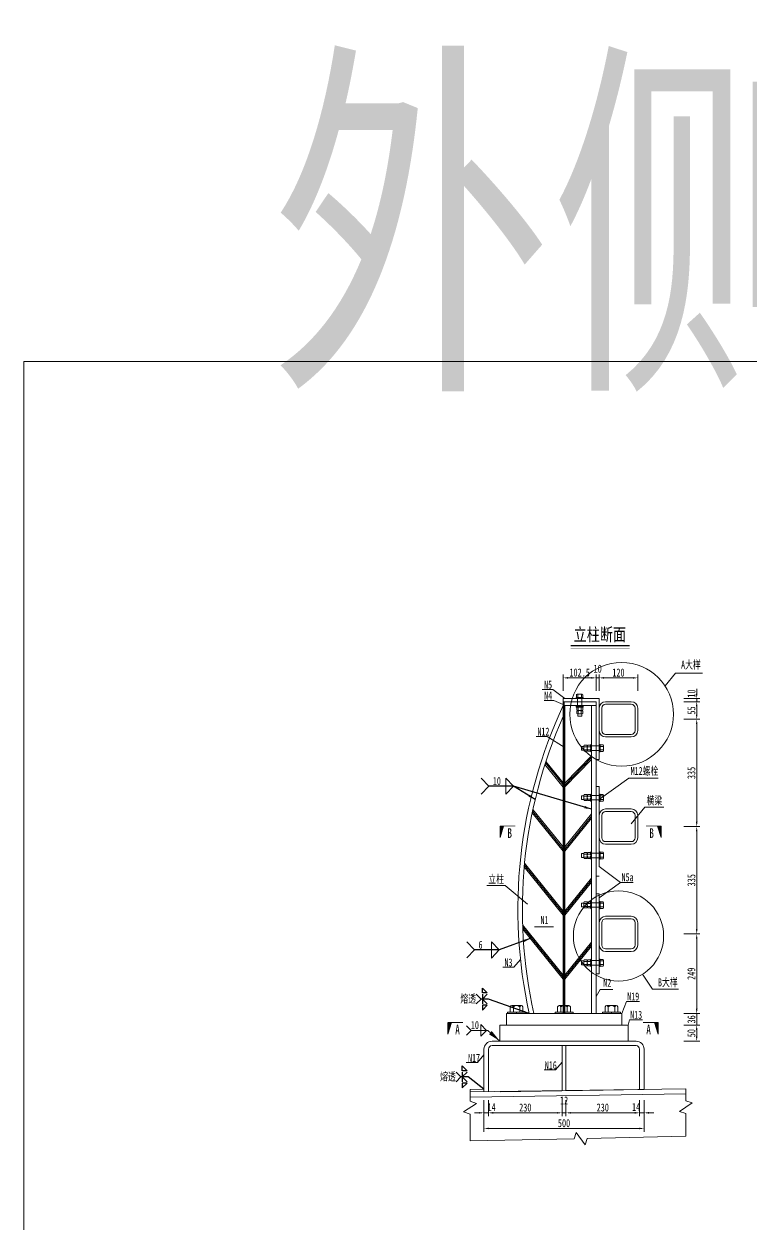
# Model space of a CAD drawing. Extents: x 98573 to 114325, y 0 to 100142.
# Drawn here: x 98573 to 100844, y 25668 to 29415 of the extents above; entities that cross this region are included whole.
import ezdxf
from ezdxf.enums import TextEntityAlignment as Align

# ---------------------------------------------------------------- set-up
doc = ezdxf.new("R2010")
doc.units = 0
doc.header["$MEASUREMENT"] = 0
doc.linetypes.add('DASHED', pattern=[0.75, 0.5, -0.25])
doc.layers.get('0').update_dxf_attribs({"lineweight": 13})
doc.layers.get('Defpoints').update_dxf_attribs({"color": 9, "lineweight": 5})
for name, color, linetype, lineweight in [('文字', 7, 'Continuous', 5), ('文字说明', 7, 'Continuous', 5), ('标注', 4, 'Continuous', 13), ('涪江 尺寸标注线', 4, 'Continuous', 13), ('涪江 钢板双线', 1, 'Continuous', 13), ('细实线', 4, 'Continuous', 15), ('细线', 4, 'Continuous', 13), ('钢板双线', 1, 'Continuous', 13)]:
    doc.layers.add(name, color=color, linetype=linetype, lineweight=lineweight)
doc.layers.add('焊缝', color=7, linetype='Continuous')
doc.styles.add('EC', font='仿宋_GB2312.ttf', dxfattribs={"width": 0.75})
doc.styles.get("Standard").update_dxf_attribs({"font": '仿宋_GB2312.ttf', "width": 0.75})
doc.dimstyles.new('0.1', dxfattribs={"dimscale": 0, "dimtxt": 2.5, "dimasz": 1.5, "dimexe": 1, "dimexo": 1, "dimgap": 0.4, "dimtad": 1, "dimdec": 1, "dimdsep": 46, "dimtxsty": 'Standard', "dimcen": 0.2, "dimclrd": 256, "dimclre": 256, "dimclrt": 256, "dimadec": 3, "dimazin": 2, "dimtfac": 1, "dimtdec": 1, "dimtmove": 2, "dimatfit": 3, "dimfxl": 4, "dimfxlon": 1, "dimtolj": 1, "dimtzin": 0, "dimlwd": -1, "dimlwe": -1, "dimarcsym": 0})
doc.dimstyles.new('MSteel_1.0_1.0', dxfattribs={"dimtxt": 3, "dimasz": 1.2, "dimexe": 1, "dimexo": 1, "dimgap": 1, "dimtad": 3, "dimtoh": 1, "dimdec": 0, "dimzin": 0, "dimdsep": 46, "dimtxsty": 'Standard', "dimblk": 'ARCHTICK', "dimcen": 0.09, "dimclrd": 3, "dimclre": 3, "dimadec": 4, "dimazin": 0, "dimtfac": 1, "dimtdec": 0, "dimtofl": 0, "dimtmove": 0, "dimatfit": 3, "dimfxl": 1, "dimtolj": 1, "dimtzin": 0, "dimarcsym": 0})
doc.dimstyles.new('副本 ST2', dxfattribs={"dimscale": 0, "dimtxt": 2.5, "dimasz": 1.5, "dimexe": 1, "dimexo": 1, "dimgap": 0.6, "dimtad": 1, "dimdec": 0, "dimrnd": 0.1, "dimzin": 9, "dimdsep": 46, "dimtxsty": 'EC', "dimcen": 0, "dimclrd": 4, "dimclre": 4, "dimclrt": 7, "dimaunit": 1, "dimadec": 0, "dimazin": 0, "dimtfac": 0.04, "dimtdec": 0, "dimtix": 1, "dimtmove": 2, "dimatfit": 3, "dimfxl": 1, "dimtolj": 1, "dimtzin": 9, "dimarcsym": 0})

# ---------------------------------------------------------------- blocks, each defined once
blk = doc.blocks.new('m2')
at = {"layer": '钢板双线', "ltscale": 0.2}
for p, q in [((81074.4, 24797), (81067.4, 24797)), ((81074.5, 24785), (81067.5, 24785)), ((81098.7, 24802.8), (81096, 24802.8)), ((81098.7, 24780.1), (81096, 24780.1)), ((81098.7, 24802.8), (81098.7, 24780.1)), ((81122.7, 24798.2), (81098.7, 24798.2)), ((81122.7, 24784.2), (81098.7, 24784.2))]:
    blk.add_line(p, q, dxfattribs=at)
at = {"layer": '钢板双线'}
for p, q in [((81067.5, 24785), (81067.4, 24797)), ((81074.4, 24798), (81074.5, 24784)), ((81076.1, 24800.3), (81083.7, 24800.3)), ((81083.7, 24795.6), (81076.1, 24795.6)), ((81083.7, 24786.3), (81076.1, 24786.3)), ((81076.1, 24781.6), (81083.7, 24781.6)), ((81085.3, 24798), (81085.3, 24784)), ((81085.3, 24798), (81085.3, 24784)), ((81086.9, 24800.3), (81094.4, 24800.3)), ((81094.4, 24795.6), (81086.9, 24795.6)), ((81094.4, 24786.3), (81086.9, 24786.3)), ((81086.9, 24781.6), (81094.5, 24781.6)), ((81096, 24802.8), (81096, 24780.1)), ((81096, 24798), (81096.1, 24784)), ((81122.7, 24802.8), (81122.7, 24780.1)), ((81125.5, 24802.8), (81122.7, 24802.8)), ((81125.5, 24780.1), (81122.7, 24780.1)), ((81125.5, 24802.8), (81125.5, 24780.1)), ((81134.7, 24801.8), (81125.5, 24801.8)), ((81125.5, 24797.1), (81134.7, 24797.1)), ((81125.5, 24785.8), (81134.7, 24785.8)), ((81134.7, 24781.1), (81125.5, 24781.1)), ((81136.3, 24799.5), (81136.3, 24783.5))]:
    blk.add_line(p, q, dxfattribs=at)
at = {"layer": '钢板双线', "extrusion": (0, 0, -1)}
for centre, major_axis, ratio, start_param, end_param in [((81089.8, 24798), (-15.4, 0), 0.341432, -0.460921, 0.460921), ((81069.9, 24791), (-15.4, 0), 0.682865, 2.680671, 3.602514), ((81069.9, 24784), (-15.4, 0), 0.341432, 2.680671, 3.602514), ((81100.6, 24798), (-15.4, 0), 0.341432, -0.460921, 0.460921), ((81080.7, 24791), (-15.4, 0), 0.682865, 2.680671, 3.602514), ((81080.7, 24784), (-15.4, 0), 0.341432, 2.680671, 3.602514), ((81121, 24791.5), (15.4, 0), 0.829193, -0.460921, 0.460921), ((81121, 24783.5), (15.4, 0), 0.341432, -0.460921, 0.460921)]:
    blk.add_ellipse(centre, major_axis=major_axis, ratio=ratio, start_param=start_param, end_param=end_param, dxfattribs=at)
at = {"layer": '钢板双线'}
for centre, major_axis, ratio, start_param, end_param in [((81089.8, 24791), (15.4, 0), 0.682865, 2.680671, 3.602514), ((81089.8, 24784), (15.4, 0), 0.341432, 2.680671, 3.602514), ((81069.9, 24798), (15.4, 0), 0.341432, -0.460921, 0.460921), ((81100.6, 24791), (15.4, 0), 0.682865, 2.680671, 3.602514), ((81100.6, 24784), (15.4, 0), 0.341432, 2.680671, 3.602514), ((81080.7, 24798), (15.4, 0), 0.341432, -0.460921, 0.460921), ((81121, 24799.5), (-15.4, 0), 0.341432, 2.680671, 3.602514)]:
    blk.add_ellipse(centre, major_axis=major_axis, ratio=ratio, start_param=start_param, end_param=end_param, dxfattribs=at)
blk = doc.blocks.new('*D4')
at = {"layer": 'Defpoints', "color": 0, "linetype": 'DASHED', "transparency": 16777216}
for p in [(100257.1, 27373.3), (100257.1, 27298.9), (100359.6, 27298.9)]:
    blk.add_point(p, dxfattribs=at)
at = {"layer": '标注', "transparency": 16777216}
for p, q in [((100257.1, 27333.3), (100257.1, 27383.3)), ((100359.6, 27333.3), (100359.6, 27383.3))]:
    blk.add_line(p, q, dxfattribs=at)
at = {"layer": '标注', "color": 4, "transparency": 16777216}
blk.add_line((100344.6, 27373.3), (100272.1, 27373.3), dxfattribs=at)
at = {"layer": '标注', "color": 4, "linetype": 'DASHED', "transparency": 16777216}
for points in [[(100272.1, 27375.8), (100272.1, 27370.8), (100257.1, 27373.3)], [(100344.6, 27375.8), (100344.6, 27370.8), (100359.6, 27373.3)]]:
    blk.add_solid(points, dxfattribs=at)
at = {"layer": '标注', "linetype": 'DASHED', "transparency": 16777216, "insert": (100308.4, 27389.8), "char_height": 25, "attachment_point": 5}
blk.add_mtext('\\A1;102.5', dxfattribs=at)
blk = doc.blocks.new('*D5')
at = {"layer": 'Defpoints', "color": 0, "linetype": 'DASHED', "transparency": 16777216}
for p in [(100369.6, 27373.3), (100359.6, 27298.9), (100369.6, 27298.9)]:
    blk.add_point(p, dxfattribs=at)
at = {"layer": '标注', "color": 4, "transparency": 16777216}
for p, q in [((100344.6, 27373.3), (100329.6, 27373.3)), ((100359.6, 27373.3), (100369.6, 27373.3)), ((100384.6, 27373.3), (100399.6, 27373.3))]:
    blk.add_line(p, q, dxfattribs=at)
at = {"layer": '标注', "transparency": 16777216}
for p, q in [((100359.6, 27333.3), (100359.6, 27383.3)), ((100369.6, 27333.3), (100369.6, 27383.3))]:
    blk.add_line(p, q, dxfattribs=at)
at = {"layer": '标注', "color": 4, "linetype": 'DASHED', "transparency": 16777216}
for points in [[(100344.6, 27375.8), (100344.6, 27370.8), (100359.6, 27373.3)], [(100384.6, 27375.8), (100384.6, 27370.8), (100369.6, 27373.3)]]:
    blk.add_solid(points, dxfattribs=at)
at = {"layer": '标注', "linetype": 'DASHED', "transparency": 16777216, "insert": (100364.6, 27401.8), "char_height": 25, "attachment_point": 5}
blk.add_mtext('\\A1;10', dxfattribs=at)
blk = doc.blocks.new('*D6')
at = {"layer": 'Defpoints', "color": 0, "linetype": 'DASHED', "transparency": 16777216}
for p in [(100489.6, 27373.3), (100369.6, 27268.8), (100489.6, 27263.4)]:
    blk.add_point(p, dxfattribs=at)
at = {"layer": '标注', "transparency": 16777216}
for p, q in [((100369.6, 27333.3), (100369.6, 27383.3)), ((100489.6, 27333.3), (100489.6, 27383.3))]:
    blk.add_line(p, q, dxfattribs=at)
at = {"layer": '标注', "color": 4, "transparency": 16777216}
blk.add_line((100384.6, 27373.3), (100474.6, 27373.3), dxfattribs=at)
at = {"layer": '标注', "color": 4, "linetype": 'DASHED', "transparency": 16777216}
for points in [[(100384.6, 27375.8), (100384.6, 27370.8), (100369.6, 27373.3)], [(100474.6, 27375.8), (100474.6, 27370.8), (100489.6, 27373.3)]]:
    blk.add_solid(points, dxfattribs=at)
at = {"layer": '标注', "linetype": 'DASHED', "transparency": 16777216, "insert": (100429.6, 27389.8), "char_height": 25, "attachment_point": 5}
blk.add_mtext('\\A1;120', dxfattribs=at)
blk = doc.blocks.new('*D7')
at = {"layer": 'Defpoints', "color": 0, "transparency": 16777216}
for p in [(100351.2, 27298.9), (100469.6, 27243.9), (100674, 27243.9)]:
    blk.add_point(p, dxfattribs=at)
at = {"layer": '标注', "transparency": 16777216}
for p, q in [((100634, 27298.9), (100684, 27298.9)), ((100634, 27243.9), (100684, 27243.9))]:
    blk.add_line(p, q, dxfattribs=at)
at = {"layer": '标注', "color": 4, "transparency": 16777216}
blk.add_line((100674, 27283.9), (100674, 27258.9), dxfattribs=at)
for points in [[(100671.5, 27283.9), (100676.5, 27283.9), (100674, 27298.9)], [(100671.5, 27258.9), (100676.5, 27258.9), (100674, 27243.9)]]:
    blk.add_solid(points, dxfattribs=at)
at = {"layer": '标注', "transparency": 16777216, "insert": (100657.5, 27271.4), "char_height": 25, "attachment_point": 5, "rotation": 90}
blk.add_mtext('\\A1;55', dxfattribs=at)
blk = doc.blocks.new('*D8')
at = {"layer": 'Defpoints', "color": 0, "transparency": 16777216}
for p in [(100469.6, 27243.9), (100469.6, 26908.9), (100674, 26908.9)]:
    blk.add_point(p, dxfattribs=at)
at = {"layer": '标注', "transparency": 16777216}
for p, q in [((100634, 27243.9), (100684, 27243.9)), ((100634, 26908.9), (100684, 26908.9))]:
    blk.add_line(p, q, dxfattribs=at)
at = {"layer": '标注', "color": 4, "transparency": 16777216}
blk.add_line((100674, 27228.9), (100674, 26923.9), dxfattribs=at)
for points in [[(100671.5, 27228.9), (100676.5, 27228.9), (100674, 27243.9)], [(100671.5, 26923.9), (100676.5, 26923.9), (100674, 26908.9)]]:
    blk.add_solid(points, dxfattribs=at)
at = {"layer": '标注', "transparency": 16777216, "insert": (100657.5, 27076.4), "char_height": 25, "attachment_point": 5, "rotation": 90}
blk.add_mtext('\\A1;335', dxfattribs=at)
blk = doc.blocks.new('*D9')
at = {"layer": 'Defpoints', "color": 0, "transparency": 16777216}
for p in [(100469.6, 26908.9), (100469.6, 26573.9), (100674, 26573.9)]:
    blk.add_point(p, dxfattribs=at)
at = {"layer": '标注', "transparency": 16777216}
for p, q in [((100634, 26908.9), (100684, 26908.9)), ((100634, 26573.9), (100684, 26573.9))]:
    blk.add_line(p, q, dxfattribs=at)
at = {"layer": '标注', "color": 4, "transparency": 16777216}
blk.add_line((100674, 26893.9), (100674, 26588.9), dxfattribs=at)
for points in [[(100671.5, 26893.9), (100676.5, 26893.9), (100674, 26908.9)], [(100671.5, 26588.9), (100676.5, 26588.9), (100674, 26573.9)]]:
    blk.add_solid(points, dxfattribs=at)
at = {"layer": '标注', "transparency": 16777216, "insert": (100657.5, 26741.4), "char_height": 25, "attachment_point": 5, "rotation": 90}
blk.add_mtext('\\A1;335', dxfattribs=at)
blk = doc.blocks.new('*D10')
at = {"layer": 'Defpoints', "color": 0, "transparency": 16777216}
for p in [(100469.6, 26573.9), (100325.8, 26324.9), (100674, 26324.9)]:
    blk.add_point(p, dxfattribs=at)
at = {"layer": '标注', "transparency": 16777216}
for p, q in [((100634, 26573.9), (100684, 26573.9)), ((100634, 26324.9), (100684, 26324.9))]:
    blk.add_line(p, q, dxfattribs=at)
at = {"layer": '标注', "color": 4, "transparency": 16777216}
blk.add_line((100674, 26558.9), (100674, 26339.9), dxfattribs=at)
for points in [[(100671.5, 26558.9), (100676.5, 26558.9), (100674, 26573.9)], [(100671.5, 26339.9), (100676.5, 26339.9), (100674, 26324.9)]]:
    blk.add_solid(points, dxfattribs=at)
at = {"layer": '标注', "transparency": 16777216, "insert": (100657.5, 26449.4), "char_height": 25, "attachment_point": 5, "rotation": 90}
blk.add_mtext('\\A1;249', dxfattribs=at)
blk = doc.blocks.new('*D11')
at = {"layer": 'Defpoints', "color": 0, "transparency": 16777216}
for p in [(100351.2, 27298.9), (100352.2, 27308.9), (100674, 27298.9)]:
    blk.add_point(p, dxfattribs=at)
at = {"layer": '标注', "color": 4, "transparency": 16777216}
for p, q in [((100674, 27323.9), (100674, 27338.9)), ((100674, 27308.9), (100674, 27298.9)), ((100674, 27283.9), (100674, 27268.9))]:
    blk.add_line(p, q, dxfattribs=at)
at = {"layer": '标注', "transparency": 16777216}
for p, q in [((100634, 27308.9), (100684, 27308.9)), ((100634, 27298.9), (100684, 27298.9))]:
    blk.add_line(p, q, dxfattribs=at)
at = {"layer": '标注', "color": 4, "transparency": 16777216}
for points in [[(100671.5, 27323.9), (100676.5, 27323.9), (100674, 27308.9)], [(100671.5, 27283.9), (100676.5, 27283.9), (100674, 27298.9)]]:
    blk.add_solid(points, dxfattribs=at)
at = {"layer": '标注', "transparency": 16777216, "insert": (100657.6, 27324.2), "char_height": 25, "attachment_point": 5, "rotation": 90}
blk.add_mtext('\\A1;10', dxfattribs=at)
blk = doc.blocks.new('2')
blk.add_hatch(color=256).paths.add_polyline_path([(284.16, 510.9), (287.79, 509.77), (287.79, 510.9)])
for p, q in [((287.79, 510.9), (284.16, 510.9)), ((284.16, 510.9), (287.79, 509.77))]:
    blk.add_line(p, q)
at = {"const_width": 0.3}
blk.add_lwpolyline([(287.79, 506.15), (287.79, 510.9)], dxfattribs=at)
at = {"width": 0.7}
blk.add_attdef('A', text='', height=3.5, dxfattribs=at).set_placement((285.6, 507.89), align=Align.MIDDLE_CENTER)
blk = doc.blocks.new('*D90')
at = {"layer": 'Defpoints', "color": 0, "transparency": 16777216}
for p in [(100438.8, 26288.9), (100438.8, 26238.9), (100674, 26238.9)]:
    blk.add_point(p, dxfattribs=at)
at = {"layer": '标注', "transparency": 16777216}
for p, q in [((100634, 26288.9), (100684, 26288.9)), ((100634, 26238.9), (100684, 26238.9))]:
    blk.add_line(p, q, dxfattribs=at)
at = {"layer": '标注', "color": 4, "transparency": 16777216}
blk.add_line((100674, 26273.9), (100674, 26253.9), dxfattribs=at)
for points in [[(100671.5, 26273.9), (100676.5, 26273.9), (100674, 26288.9)], [(100671.5, 26253.9), (100676.5, 26253.9), (100674, 26238.9)]]:
    blk.add_solid(points, dxfattribs=at)
at = {"layer": '标注', "transparency": 16777216, "insert": (100657.5, 26263.9), "char_height": 25, "attachment_point": 5, "rotation": 90}
blk.add_mtext('\\A1;50', dxfattribs=at)
blk = doc.blocks.new('*D263')
at = {"layer": 'Defpoints', "color": 0, "transparency": 16777216}
for p in [(100009.6, 26196.3), (100023.6, 26183.1), (100009.6, 26015.1)]:
    blk.add_point(p, dxfattribs=at)
at = {"layer": '标注', "transparency": 16777216}
for p, q in [((100009.6, 26055.1), (100009.6, 26005.1)), ((100023.6, 26055.1), (100023.6, 26005.1))]:
    blk.add_line(p, q, dxfattribs=at)
at = {"layer": '标注', "color": 4, "transparency": 16777216}
for p, q in [((99994.6, 26015.1), (99979.6, 26015.1)), ((100023.6, 26015.1), (100009.6, 26015.1)), ((100038.6, 26015.1), (100053.6, 26015.1))]:
    blk.add_line(p, q, dxfattribs=at)
for points in [[(99994.6, 26017.6), (99994.6, 26012.6), (100009.6, 26015.1)], [(100038.6, 26017.6), (100038.6, 26012.6), (100023.6, 26015.1)]]:
    blk.add_solid(points, dxfattribs=at)
at = {"layer": '标注', "transparency": 16777216, "insert": (100033.5, 26033), "char_height": 25, "attachment_point": 5}
blk.add_mtext('\\A1;14', dxfattribs=at)
blk = doc.blocks.new('ls')
at = {"color": 4}
blk.add_line((0, 0), (0, 5), dxfattribs=at)
at = {"layer": '涪江 钢板双线', "color": 4}
for p, q in [((-28, 5), (28, 5)), ((-28, 5), (-28, 0)), ((-28, 0), (28, 0)), ((-20, 21.6), (-20, 5)), ((-18.7, 5), (18.7, 5)), ((-15, 25), (15, 25)), ((-14, 5), (14, 5)), ((-10, 5), (-10, 21.6)), ((10, 5), (10, 21.6)), ((20, 21.6), (20, 5)), ((28, 5), (28, 0))]:
    blk.add_line(p, q, dxfattribs=at)
blk.add_ellipse((-15, -7.9), major_axis=(0, 32.9), ratio=0.341432, start_param=-0.460921, end_param=0.460921, dxfattribs=at)
at = {"layer": '涪江 钢板双线', "color": 4, "extrusion": (0, 0, -1)}
for centre, ratio in [((0, -7.9), 0.682865), ((15, -7.9), 0.341432)]:
    blk.add_ellipse(centre, major_axis=(0, 32.9), ratio=ratio, start_param=-0.460921, end_param=0.460921, dxfattribs=at)
blk = doc.blocks.new('*D324')
at = {"layer": 'Defpoints', "color": 0, "transparency": 16777216}
for p in [(100009.6, 26147.4), (100509.6, 26151.1), (100509.6, 25966.3)]:
    blk.add_point(p, dxfattribs=at)
at = {"layer": '标注', "transparency": 16777216}
for p, q in [((100009.6, 26006.3), (100009.6, 25956.3)), ((100509.6, 26006.3), (100509.6, 25956.3))]:
    blk.add_line(p, q, dxfattribs=at)
at = {"layer": '标注', "color": 4, "transparency": 16777216}
blk.add_line((100024.6, 25966.3), (100494.6, 25966.3), dxfattribs=at)
for points in [[(100024.6, 25968.8), (100024.6, 25963.8), (100009.6, 25966.3)], [(100494.6, 25968.8), (100494.6, 25963.8), (100509.6, 25966.3)]]:
    blk.add_solid(points, dxfattribs=at)
at = {"layer": '标注', "transparency": 16777216, "insert": (100259.6, 25982.8), "char_height": 25, "attachment_point": 5}
blk.add_mtext('\\A1;500', dxfattribs=at)
blk = doc.blocks.new('*D351')
at = {"layer": 'Defpoints', "color": 0, "transparency": 16777216}
for p in [(100023.6, 26132.9), (100253.6, 26124.7), (100253.6, 26015.1)]:
    blk.add_point(p, dxfattribs=at)
at = {"layer": '标注', "transparency": 16777216}
for p, q in [((100023.6, 26055.1), (100023.6, 26005.1)), ((100253.6, 26055.1), (100253.6, 26005.1))]:
    blk.add_line(p, q, dxfattribs=at)
at = {"layer": '标注', "color": 4, "transparency": 16777216}
blk.add_line((100038.6, 26015.1), (100238.6, 26015.1), dxfattribs=at)
for points in [[(100038.6, 26017.6), (100038.6, 26012.6), (100023.6, 26015.1)], [(100238.6, 26017.6), (100238.6, 26012.6), (100253.6, 26015.1)]]:
    blk.add_solid(points, dxfattribs=at)
at = {"layer": '标注', "transparency": 16777216, "insert": (100138.6, 26031.6), "char_height": 25, "attachment_point": 5}
blk.add_mtext('\\A1;230', dxfattribs=at)
blk = doc.blocks.new('*D352')
at = {"layer": 'Defpoints', "color": 0, "transparency": 16777216}
for p in [(100253.6, 26142.4), (100265.6, 26142.4), (100265.6, 26015.1)]:
    blk.add_point(p, dxfattribs=at)
at = {"layer": '标注', "transparency": 16777216}
for p, q in [((100253.6, 26055.1), (100253.6, 26005.1)), ((100265.6, 26055.1), (100265.6, 26005.1))]:
    blk.add_line(p, q, dxfattribs=at)
at = {"layer": '标注', "color": 4, "transparency": 16777216}
for p, q in [((100238.6, 26015.1), (100223.6, 26015.1)), ((100253.6, 26015.1), (100265.6, 26015.1)), ((100280.6, 26015.1), (100295.6, 26015.1))]:
    blk.add_line(p, q, dxfattribs=at)
for points in [[(100238.6, 26017.6), (100238.6, 26012.6), (100253.6, 26015.1)], [(100280.6, 26017.6), (100280.6, 26012.6), (100265.6, 26015.1)]]:
    blk.add_solid(points, dxfattribs=at)
at = {"layer": '标注', "transparency": 16777216, "insert": (100259.8, 26053.8), "char_height": 25, "attachment_point": 5}
blk.add_mtext('\\A1;12', dxfattribs=at)
blk = doc.blocks.new('*D353')
at = {"layer": 'Defpoints', "color": 0, "transparency": 16777216}
for p in [(100265.6, 26123.9), (100495.6, 26109), (100495.6, 26015.1)]:
    blk.add_point(p, dxfattribs=at)
at = {"layer": '标注', "transparency": 16777216}
for p, q in [((100265.6, 26055.1), (100265.6, 26005.1)), ((100495.6, 26055.1), (100495.6, 26005.1))]:
    blk.add_line(p, q, dxfattribs=at)
at = {"layer": '标注', "color": 4, "transparency": 16777216}
blk.add_line((100280.6, 26015.1), (100480.6, 26015.1), dxfattribs=at)
for points in [[(100280.6, 26017.6), (100280.6, 26012.6), (100265.6, 26015.1)], [(100480.6, 26017.6), (100480.6, 26012.6), (100495.6, 26015.1)]]:
    blk.add_solid(points, dxfattribs=at)
at = {"layer": '标注', "transparency": 16777216, "insert": (100380.6, 26031.6), "char_height": 25, "attachment_point": 5}
blk.add_mtext('\\A1;230', dxfattribs=at)
blk = doc.blocks.new('*D354')
at = {"layer": 'Defpoints', "color": 0, "transparency": 16777216}
for p in [(100495.6, 26141.4), (100509.6, 26141.4), (100509.6, 26015.1)]:
    blk.add_point(p, dxfattribs=at)
at = {"layer": '标注', "transparency": 16777216}
for p, q in [((100495.6, 26055.1), (100495.6, 26005.1)), ((100509.6, 26055.1), (100509.6, 26005.1))]:
    blk.add_line(p, q, dxfattribs=at)
at = {"layer": '标注', "color": 4, "transparency": 16777216}
for p, q in [((100480.6, 26015.1), (100465.6, 26015.1)), ((100495.6, 26015.1), (100509.6, 26015.1)), ((100524.6, 26015.1), (100539.6, 26015.1))]:
    blk.add_line(p, q, dxfattribs=at)
for points in [[(100480.6, 26017.6), (100480.6, 26012.6), (100495.6, 26015.1)], [(100524.6, 26017.6), (100524.6, 26012.6), (100509.6, 26015.1)]]:
    blk.add_solid(points, dxfattribs=at)
at = {"layer": '标注', "transparency": 16777216, "insert": (100484.7, 26033.4), "char_height": 25, "attachment_point": 5}
blk.add_mtext('\\A1;14', dxfattribs=at)
blk = doc.blocks.new('*D606')
at = {"layer": 'Defpoints', "color": 0, "transparency": 16777216}
for p in [(100799.4, 52938), (100706.4, 52886.6), (100799.4, 27497.6)]:
    blk.add_point(p, dxfattribs=at)
at = {"layer": '标注', "transparency": 16777216}
for p, q in [((100706.4, 52909.4), (100706.4, 52945.1)), ((100799.4, 52909.4), (100799.4, 52945.1))]:
    blk.add_line(p, q, dxfattribs=at)
at = {"layer": '标注', "color": 4, "transparency": 16777216}
blk.add_line((100717.1, 52938), (100788.7, 52938), dxfattribs=at)
for points in [[(100717.1, 52939.8), (100717.1, 52936.2), (100706.4, 52938)], [(100788.7, 52939.8), (100788.7, 52936.2), (100799.4, 52938)]]:
    blk.add_solid(points, dxfattribs=at)
at = {"layer": '标注', "transparency": 16777216, "insert": (100752.9, 52949.8), "char_height": 17.86, "attachment_point": 5}
blk.add_mtext('\\A1;93', dxfattribs=at)
blk = doc.blocks.new('*D1387')
at = {"layer": 'Defpoints', "color": 0, "transparency": 16777216}
for p in [(100325.8, 26324.9), (100325.8, 26288.9), (100674, 26288.9)]:
    blk.add_point(p, dxfattribs=at)
at = {"layer": '标注', "color": 4, "transparency": 16777216}
for p, q in [((100674, 26339.9), (100674, 26354.9)), ((100674, 26324.9), (100674, 26288.9)), ((100674, 26273.9), (100674, 26258.9))]:
    blk.add_line(p, q, dxfattribs=at)
at = {"layer": '标注', "transparency": 16777216}
for p, q in [((100634, 26324.9), (100684, 26324.9)), ((100634, 26288.9), (100684, 26288.9))]:
    blk.add_line(p, q, dxfattribs=at)
at = {"layer": '标注', "color": 4, "transparency": 16777216}
for points in [[(100671.5, 26339.9), (100676.5, 26339.9), (100674, 26324.9)], [(100671.5, 26273.9), (100676.5, 26273.9), (100674, 26288.9)]]:
    blk.add_solid(points, dxfattribs=at)
at = {"layer": '标注', "transparency": 16777216, "insert": (100657.5, 26306.9), "char_height": 25, "attachment_point": 5, "rotation": 90}
blk.add_mtext('\\A1;36', dxfattribs=at)
blk = doc.blocks.new('_ArchTick')
at = {"color": 0, "linetype": 'ByBlock', "const_width": 0.15}
blk.add_lwpolyline([(-0.5, -0.5), (0.5, 0.5)], dxfattribs=at)

msp = doc.modelspace()

# ---------------------------------------------------------------- linework, layer by layer
at = {"color": 1}
for p, q in [((100369.6229, 27308.85446), (100257.1229, 27308.85446)), ((100257.1229, 27308.85446), (100257.1229, 27298.85446)), ((100257.1229, 26324.85446), (100257.1229, 27298.85446)), ((100359.6229, 27298.85446), (100257.1229, 27298.85446)), ((100359.6229, 27286.85446), (100257.1229, 27286.85446)), ((100262.1229, 26324.85446), (100262.1229, 27286.85446)), ((100345.6229, 27286.85446), (100345.6229, 26324.85446)), ((100359.6229, 27298.85446), (100359.6229, 26324.85446)), ((100369.6229, 27308.85446), (100369.6229, 27118.85446)), ((100369.6229, 27208.85446), (100369.6229, 27278.85446)), ((100377.6229, 27208.85446), (100377.6229, 27278.85446)), ((100389.6229, 27298.85446), (100469.6229, 27298.85446)), ((100389.6229, 27290.85446), (100469.6229, 27290.85446)), ((100481.6229, 27278.85446), (100481.6229, 27208.85446)), ((100489.6229, 27278.85446), (100489.6229, 27208.85446)), ((100469.6229, 27196.85446), (100389.6229, 27196.85446)), ((100469.6229, 27188.85446), (100389.6229, 27188.85446)), ((100262.1229, 27044.28891), (100345.6229, 27130.34246)), ((100257.1229, 27032.49839), (100200.0128, 27103.0235)), ((100257.1229, 27045.21052), (100202.95022, 27112.10821)), ((100262.1229, 27032.8009), (100345.6229, 27118.85446)), ((100359.6229, 27118.85446), (100369.6229, 27118.85446)), ((100359.6229, 27033.85446), (100369.6229, 27033.85446)), ((100369.6229, 27033.85446), (100369.6229, 26783.85446)), ((100257.1229, 26832.49839), (100160.33474, 26952.02181)), ((100257.1229, 26845.21052), (100162.46188, 26962.10714)), ((100262.1229, 26845.21052), (100345.6229, 26948.32443)), ((100369.6229, 26873.85446), (100369.6229, 26943.85446)), ((100377.6229, 26873.85446), (100377.6229, 26943.85446)), ((100389.6229, 26963.85446), (100469.6229, 26963.85446)), ((100389.6229, 26955.85446), (100469.6229, 26955.85446)), ((100481.6229, 26943.85446), (100481.6229, 26873.85446)), ((100489.6229, 26943.85446), (100489.6229, 26873.85446)), ((100262.1229, 26832.49839), (100345.6229, 26935.61231)), ((100469.6229, 26861.85446), (100389.6229, 26861.85446)), ((100469.6229, 26853.85446), (100389.6229, 26853.85446)), ((100257.1229, 26645.21052), (100136.38588, 26794.30832)), ((100257.1229, 26632.49839), (100135.32117, 26782.911)), ((100359.6229, 26753.85446), (100369.6229, 26753.85446)), ((100262.1229, 26645.21052), (100345.6229, 26748.32443)), ((100262.1229, 26632.49839), (100345.6229, 26735.61231)), ((100359.6229, 26698.85446), (100369.6229, 26698.85446)), ((100369.6229, 26698.85446), (100369.6229, 26448.85446)), ((100369.6229, 26538.85446), (100369.6229, 26608.85446)), ((100377.6229, 26538.85446), (100377.6229, 26608.85446)), ((100389.6229, 26628.85446), (100469.6229, 26628.85446)), ((100389.6229, 26620.85446), (100469.6229, 26620.85446)), ((100481.6229, 26608.85446), (100481.6229, 26538.85446)), ((100489.6229, 26608.85446), (100489.6229, 26538.85446)), ((100257.1229, 26445.21052), (100130.19023, 26601.95931)), ((100257.1229, 26432.49839), (100130.68454, 26588.63677)), ((100262.1229, 26445.21052), (100345.6229, 26548.32443)), ((100262.1229, 26432.49839), (100345.6229, 26535.61231)), ((100469.6229, 26526.85446), (100389.6229, 26526.85446)), ((100469.6229, 26518.85446), (100389.6229, 26518.85446)), ((100359.6229, 26448.85446), (100369.6229, 26448.85446)), ((100079.6229, 26324.85446), (100079.6229, 26288.85446)), ((100079.6229, 26324.85446), (100439.68765, 26324.85446)), ((100439.68765, 26324.85446), (100439.65233, 26288.85446)), ((100059.6229, 26288.85446), (100459.6229, 26288.85446)), ((100059.6229, 26288.85446), (100059.6229, 26238.85446)), ((100459.65234, 26288.85446), (100459.60338, 26238.96241)), ((100034.64252, 26238.85446), (100484.60327, 26238.85446)), ((100009.64252, 26080.93444), (100009.64252, 26213.85454)), ((100023.64252, 26080.93444), (100023.64252, 26213.85454)), ((100034.64252, 26224.85446), (100484.60327, 26224.85446)), ((100253.6229, 26084.57973), (100253.6229, 26224.85446)), ((100265.6229, 26084.75973), (100265.6229, 26224.85446)), ((100495.60327, 26213.85446), (100495.60327, 26088.43444)), ((100509.60327, 26213.85446), (100509.60327, 26088.43444)), ((100509.60327, 26088.43444), (100059.64252, 26080.93444))]:
    msp.add_line(p, q, dxfattribs=at)
for p, q in [((100000.43416, 27060.15734), (100024.59267, 27035.03477)), ((100077.91703, 27059.93952), (100102.07554, 27034.81696)), ((100077.91703, 27059.93952), (100077.95236, 27034.81696)), ((100000.43416, 27009.91221), (100024.59267, 27035.03477)), ((100077.91703, 27009.6944), (100102.07554, 27034.81696)), ((100077.91703, 27009.6944), (100077.95236, 27034.81696)), ((99955.66564, 26549.00631), (99979.82415, 26523.88375)), ((100033.14852, 26548.7885), (100057.30703, 26523.66593)), ((100033.14852, 26548.7885), (100033.18384, 26523.66593)), ((99955.66564, 26498.76119), (99979.82415, 26523.88375)), ((100033.14852, 26498.54337), (100057.30703, 26523.66593)), ((100033.14852, 26498.54337), (100033.18384, 26523.66593)), ((99966.01803, 26080.28066), (100639.96644, 26090.38989)), ((99966.01803, 26088.28066), (100009.64252, 26088.93503)), ((99966.01803, 26064.28066), (100639.96644, 26074.38989))]:
    msp.add_line(p, q)
for centre, radius, start, end in [((101615.40067, 26650.39433), 1500, 154.89320904, 192.53444959), ((100389.6229, 27278.85446), 20, 90, 180), ((100389.6229, 27278.85446), 12, 90, 180), ((100469.6229, 27278.85446), 20, 0, 90), ((100469.6229, 27278.85446), 12, 0, 90), ((101615.40067, 26650.39433), 1486, 156.07112248, 192.65448869), ((100389.6229, 27208.85446), 20, 180, 270), ((100389.6229, 27208.85446), 12, 180, 270), ((100469.6229, 27208.85446), 20, 270, 360), ((100469.6229, 27208.85446), 12, 270, 0), ((100389.6229, 26943.85446), 20, 90, 180), ((100389.6229, 26943.85446), 12, 90, 180), ((100469.6229, 26943.85446), 20, 0, 90), ((100469.6229, 26943.85446), 12, 0, 90), ((100389.6229, 26873.85446), 20, 180, 270), ((100389.6229, 26873.85446), 12, 180, 270), ((100469.6229, 26873.85446), 20, 270, 360), ((100469.6229, 26873.85446), 12, 270, 0), ((100389.6229, 26608.85446), 20, 90, 180), ((100389.6229, 26608.85446), 12, 90, 180), ((100469.6229, 26608.85446), 20, 0, 90), ((100469.6229, 26608.85446), 12, 0, 90), ((100389.6229, 26538.85446), 20, 180, 270), ((100389.6229, 26538.85446), 12, 180, 270), ((100469.6229, 26538.85446), 20, 270, 360), ((100469.6229, 26538.85446), 12, 270, 0), ((100034.64252, 26213.85446), 25, 90, 180), ((100484.60327, 26213.85446), 25, 360, 90), ((100034.64252, 26213.85446), 11, 90, 180), ((100484.60327, 26213.85446), 11, 360, 90)]:
    msp.add_arc(centre, radius, start, end, dxfattribs=at)
at = {"layer": 'Defpoints'}
for p, q in [((100259.6229, 26324.85446), (100259.6229, 27298.85446)), ((100257.1229, 27038.85446), (100201.47575, 27107.57297)), ((100262.1229, 27038.54491), (100345.6229, 27124.59846)), ((100257.1229, 26838.85446), (100161.39107, 26957.07342)), ((100262.1229, 26838.85446), (100345.6229, 26941.96837)), ((100257.1229, 26638.85446), (100135.8436, 26788.62192)), ((100262.1229, 26638.85446), (100345.6229, 26741.96837)), ((100257.1229, 26438.85446), (100130.4217, 26595.3174)), ((100262.1229, 26438.85446), (100345.6229, 26541.96837))]:
    msp.add_line(p, q, dxfattribs=at)
msp.add_lwpolyline([(98573.01049, 28360.71438), (105862.16093, 28360.71438), (105862.16093, 18834.83263), (98573.01049, 18834.83263)], close=True, dxfattribs=at)
at = {"layer": '文字', "const_width": 5}
msp.add_lwpolyline([(100280.51689, 27473.84394), (100464.46273, 27473.84394)], dxfattribs=at)
at = {"layer": '文字', "ltscale": 100, "const_width": 1.5}
msp.add_lwpolyline([(100280.51689, 27463.84394), (100464.46273, 27463.84394)], dxfattribs=at)
at = {"layer": '标注'}
msp.add_line((100369.6229, 26783.85446), (100436.00453, 26733.87892), dxfattribs=at)
msp.add_circle((100439.46024, 27259.52143), 161.96784, dxfattribs=at)
at = {"layer": '涪江 尺寸标注线'}
for points in [[(99966.3676, 25927.56621), (99966.01803, 26011.18086), (99946.01762, 26017.84754), (99986.01845, 26044.51419), (99966.01803, 26051.18086), (99966.01803, 26088.28066)], [(100640.25983, 25942.34214), (100639.96644, 26012.52092), (100619.96602, 26019.1876), (100659.96686, 26045.85426), (100639.96644, 26052.52092), (100639.96644, 26090.38989)], [(100640.01591, 25942.33623), (100331.50097, 25934.87248), (100325.23575, 25914.74269), (100297.77418, 25954.20203), (100291.50898, 25934.07224), (99966.12367, 25927.56132)]]:
    msp.add_lwpolyline(points, dxfattribs=at)
at = {"layer": '焊缝', "color": 4}
for p, q in [((100000.77754, 26370.29494), (99985.65756, 26385.41492)), ((100004.51572, 26389.73492), (100004.51572, 26404.85491)), ((100019.6357, 26389.73492), (100004.51572, 26404.85491)), ((100019.6357, 26389.73492), (100004.51572, 26389.73492)), ((100004.51572, 26370.29494), (100019.6357, 26385.41492)), ((100004.51572, 26385.41492), (100004.51572, 26355.17495)), ((100000.77754, 26370.29494), (99985.65756, 26355.17495)), ((100023.47065, 26370.29494), (100000.77754, 26370.29494)), ((100004.51572, 26370.29494), (100019.6357, 26355.17495)), ((100004.51572, 26350.85496), (100004.51572, 26335.73497)), ((100019.6357, 26350.85496), (100004.51572, 26350.85496)), ((100019.6357, 26350.85496), (100004.51572, 26335.73497)), ((100151.15213, 26324.85446), (100023.47065, 26370.29494)), ((99941.48396, 26146.65763), (99941.48396, 26161.77761)), ((99956.60394, 26146.65763), (99941.48396, 26161.77761)), ((99937.74578, 26127.21765), (99922.6258, 26142.33763)), ((99937.74578, 26127.21765), (99922.6258, 26112.09766)), ((99960.43889, 26127.21765), (99937.74578, 26127.21765)), ((99956.60394, 26146.65763), (99941.48396, 26146.65763)), ((99941.48396, 26127.21765), (99956.60394, 26142.33763)), ((99941.48396, 26142.33763), (99941.48396, 26112.09766)), ((99941.48396, 26127.21765), (99956.60394, 26112.09766)), ((100009.64252, 26088.93503), (99960.43889, 26127.21765)), ((99941.48396, 26107.77767), (99941.48396, 26092.65768)), ((99956.60394, 26107.77767), (99941.48396, 26107.77767)), ((99956.60394, 26107.77767), (99941.48396, 26092.65768))]:
    msp.add_line(p, q, dxfattribs=at)
for points in [[(100134.9846, 26327.74242), (100136.79515, 26332.82984), (100151.15213, 26324.85446)], [(100045.69989, 26247.56532), (100049.27763, 26251.61003), (100059.6229, 26238.85446)], [(99995.19869, 26096.75201), (99998.51468, 26101.01395), (100009.64252, 26088.93503)]]:
    msp.add_solid(points, dxfattribs=at)
at = {"layer": '细实线'}
for p, q in [((99969.80785, 26272.68071), (99955.22452, 26287.26404)), ((99969.80785, 26272.68071), (99955.22452, 26258.09737)), ((100021.38158, 26272.68071), (99969.80785, 26272.68071)), ((99999.24859, 26272.68071), (99999.24859, 26290.63999)), ((100017.20787, 26272.68071), (99999.24859, 26290.63999)), ((99999.24859, 26272.68071), (99999.24859, 26254.72142)), ((100017.20787, 26272.68071), (99999.24859, 26254.72142))]:
    msp.add_line(p, q, dxfattribs=at)
at = {"layer": '细线', "ltscale": 100, "extrusion": (0, 0, -1)}
for p, q in [((100191.52803, 27336.95484), (100225.00422, 27336.95484)), ((100261.65242, 27308.85446), (100225.00422, 27336.95484)), ((100469.6229, 26917.67739), (100511.47376, 26969.83511))]:
    msp.add_line(p, q, dxfattribs=at)
at = {"layer": '细线'}
for p, q in [((100197.4412, 27302.59667), (100227.77643, 27302.59667)), ((100227.77643, 27302.59667), (100257.1229, 27289.88172)), ((100172.97359, 27190.64466), (100206.81147, 27190.64466)), ((100206.81147, 27190.64466), (100259.6229, 27156.71482)), ((100075.51774, 26725.15783), (100018.57833, 26725.15783)), ((100075.51774, 26725.15783), (100145.79229, 26666.21722)), ((100227.0521, 26596.29335), (100167.75772, 26596.29335)), ((100102.86529, 26470.0124), (100123.54281, 26494.31704)), ((100067.9582, 26470.0124), (100102.86529, 26470.0124)), ((100372.38956, 26400.27765), (100359.6229, 26378.31708)), ((100411.82634, 26400.27765), (100372.38956, 26400.27765)), ((100454.77814, 26363.03153), (100439.71709, 26324.85446)), ((100454.77814, 26363.03153), (100495.52671, 26363.03153)), ((100464.04354, 26305.70915), (100459.65234, 26288.85446)), ((100464.04354, 26305.70915), (100504.79211, 26305.70915)), ((99988.965, 26171.98513), (100009.64252, 26196.28977)), ((99954.05792, 26171.98513), (99988.965, 26171.98513)), ((100232.94538, 26149.50859), (100253.6229, 26173.81324)), ((100198.03829, 26149.50859), (100232.94538, 26149.50859))]:
    msp.add_line(p, q, dxfattribs=at)
at = {"layer": '细线', "ltscale": 100}
msp.add_line((100511.47376, 26969.83511), (100571.28483, 26969.83511), dxfattribs=at)
at = {"layer": '细线', "ltscale": 100, "extrusion": (0, 0, -1)}
for points in [[(-100575.01581, 27348.16831), (-100608.23687, 27388.38667), (-100691.60876, 27388.38667)], [(-100366.18141, 26991.16756), (-100462.02268, 27059.79467), (-100553.35355, 27059.79467)], [(-100369.6229, 26686.34637), (-100436.00453, 26733.87892), (-100475.94624, 26733.87892)], [(-100504.65852, 26448.014), (-100535.70278, 26401.33364), (-100616.64245, 26401.33364)]]:
    msp.add_lwpolyline(points, dxfattribs=at)
at = {"layer": '细线', "ltscale": 100}
msp.add_circle((100429.74213, 26567.4292), 140.9697, dxfattribs=at)

# ---------------------------------------------------------------- block references
ref = msp.add_blockref('2', (105168.74838, 24032.78806), dxfattribs=dict(xscale=10, yscale=10, zscale=10, rotation=90))
ref.add_attrib('A', 'B', dxfattribs={"height": 30, "width": 0.7}).set_placement((100089.84513, 26888.76973), align=Align.MIDDLE_CENTER)
ref = msp.add_blockref('2', (95454.19662, 24032.78806), dxfattribs=dict(xscale=-10, yscale=10, zscale=10, rotation=270))
ref.add_attrib('A', 'B', dxfattribs={"height": 30, "width": 0.7}).set_placement((100533.09988, 26888.76973), align=Align.MIDDLE_CENTER)
at = {"color": 3, "xscale": -1}
for p in [(100111.30357, 26324.85446), (100259.6229, 26324.85446)]:
    msp.add_blockref('ls', p, dxfattribs=at)
at = {"color": 3}
msp.add_blockref('ls', (100407.94223, 26324.85446), dxfattribs=at)
ref = msp.add_blockref('2', (105005.85875, 23419.17641), dxfattribs=dict(xscale=10, yscale=10, zscale=10, rotation=90))
ref.add_attrib('A', 'A', dxfattribs={"height": 30, "width": 0.7}).set_placement((99926.95549, 26275.15808), align=Align.MIDDLE_CENTER)
ref = msp.add_blockref('2', (95444.71417, 23419.17641), dxfattribs=dict(xscale=-10, yscale=10, zscale=10, rotation=270))
ref.add_attrib('A', 'A', dxfattribs={"height": 30, "width": 0.7}).set_placement((100523.61743, 26275.15808), align=Align.MIDDLE_CENTER)
at = {"layer": '标注', "linetype": 'DASHED', "rotation": 90}
msp.add_blockref('m2', (125099.83409, -53813.89424), dxfattribs=at)
at = {"layer": '标注', "linetype": 'DASHED'}
for p in [(19246.8742, 2362.39327), (19246.8742, 2027.39327), (19246.8742, 1692.39327)]:
    msp.add_blockref('m2', p, dxfattribs=at)
at = {"layer": '标注', "linetype": 'DASHED', "xscale": -1, "rotation": 180}
for p in [(19246.8742, 51790.31564), (19246.8742, 51455.31564)]:
    msp.add_blockref('m2', p, dxfattribs=at)

# ---------------------------------------------------------------- texts
at = {"layer": 'Defpoints', "width": 0.75}
msp.add_text('外侧防撞护栏', height=861.156174, dxfattribs=at).set_placement((99340.30528, 28360.71438))
at = {"layer": '文字说明', "width": 0.75}
msp.add_text('立柱断面', height=40, dxfattribs=at).set_placement((100289.54555, 27488.84394))
at = {"layer": '标注', "width": 0.7}
for s, p in [('A大样', (100625.14364, 27401.84729)), ('N5', (100197.35807, 27339.75363)), ('N4', (100197.74878, 27305.47399)), ('N12', (100176.41579, 27193.0317)), ('M12螺栓', (100467.60312, 27070.20624)), ('10', (100037.44937, 27038.64374)), ('横梁', (100517.36807, 26977.87251)), ('立柱', (100023.22173, 26732.19771)), ('N5a', (100439.13254, 26738.21962)), ('N1', (100186.02794, 26604.5861)), ('6', (99992.68086, 26527.49272)), ('N3', (100073.6348, 26472.13866)), ('N2', (100382.06301, 26408.5704)), ('B大样', (100552.99856, 26410.08614)), ('熔透', (99935.72493, 26359.00165)), ('N19', (100456.95132, 26366.06648)), ('N13', (100466.21672, 26308.7441)), ('N17', (99959.73451, 26174.1114)), ('N16', (100199.38531, 26151.15411)), ('熔透', (99872.69316, 26115.92436))]:
    msp.add_text(s, height=25, dxfattribs=at).set_placement(p)
msp.add_text('10', height=25, dxfattribs=at).set_placement((99968.91892, 26289.19275), align=Align.MIDDLE_LEFT)

# ---------------------------------------------------------------- dimensions: what is measured, and where the dimension line sits
at = {"layer": '标注'}
for base, p1, p2, override, picture, middle in [((100799.37332, 52937.97384), (100706.37332, 52886.57108), (100799.37332, 27497.58754), {"dimscale": 7.142857, "dimclrd": 4}, '*D606', (100752.87332, 52949.75955)), ((100509.60327, 25966.33998), (100009.64252, 26147.39449), (100509.60327, 26151.14445), {"dimscale": 10, "dimclrd": 4}, '*D324', (100259.6229, 25982.83998)), ((100253.6229, 26015.11463), (100023.64252, 26132.87747), (100253.6229, 26124.72396), {"dimscale": 10, "dimclrd": 4}, '*D351', (100138.63271, 26031.61463)), ((100495.60327, 26015.11463), (100265.6229, 26123.86191), (100495.60327, 26109.0016), {"dimscale": 10, "dimclrd": 4}, '*D353', (100380.61309, 26031.61463))]:
    dim = msp.add_linear_dim(base=base, p1=p1, p2=p2, dimstyle='0.1', override=override, dxfattribs=at)
    dim.commit()
    dim.dimension.update_dxf_attribs({"geometry": picture, "text_midpoint": middle})
at = {"layer": '标注', "linetype": 'DASHED'}
for base, p1, p2, picture, middle in [((100257.1229, 27373.27509), (100359.6229, 27298.85446), (100257.1229, 27298.85446), '*D4', (100308.3729, 27389.77509)), ((100369.6229, 27373.27509), (100359.6229, 27298.85446), (100369.6229, 27298.85446), '*D5', (100364.6229, 27401.77509)), ((100489.6229, 27373.27509), (100369.6229, 27268.80969), (100489.6229, 27263.39583), '*D6', (100429.6229, 27389.77509))]:
    dim = msp.add_linear_dim(base=base, p1=p1, p2=p2, dimstyle='0.1', override={"dimscale": 10, "dimclrd": 4}, dxfattribs=at)
    dim.commit()
    dim.dimension.update_dxf_attribs({"geometry": picture, "text_midpoint": middle})
at = {"layer": '标注'}
for base, p1, p2, picture, middle in [((100673.96567, 27298.85446), (100352.17577, 27308.85446), (100351.20813, 27298.85446), '*D11', (100657.62883, 27324.24151)), ((100673.96567, 26238.85446), (100438.79782, 26288.85446), (100438.79782, 26238.85446), '*D90', (100657.45444, 26263.85446))]:
    dim = msp.add_linear_dim(base=base, p1=p1, p2=p2, angle=90, dimstyle='0.1', override={"dimscale": 10, "dimclrd": 4}, dxfattribs=at)
    dim.commit()
    dim.dimension.update_dxf_attribs({"geometry": picture, "text_midpoint": middle, "dimtype": 160})
for base, p1, p2, picture, middle in [((100673.96567, 27243.85446), (100351.20813, 27298.85446), (100469.6229, 27243.85446), '*D7', (100657.46567, 27271.35446)), ((100673.96567, 26908.85446), (100469.6229, 27243.85446), (100469.6229, 26908.85446), '*D8', (100657.46567, 27076.35446)), ((100673.96567, 26573.85446), (100469.6229, 26908.85446), (100469.6229, 26573.85446), '*D9', (100657.46567, 26741.35446)), ((100673.96567, 26324.85446), (100469.6229, 26573.85446), (100325.83686, 26324.85446), '*D10', (100657.46567, 26449.35446)), ((100673.96567, 26288.85446), (100325.83686, 26324.85446), (100325.83686, 26288.85446), '*D1387', (100657.46567, 26306.85446))]:
    dim = msp.add_linear_dim(base=base, p1=p1, p2=p2, angle=90, dimstyle='0.1', override={"dimscale": 10, "dimclrd": 4}, dxfattribs=at)
    dim.commit()
    dim.dimension.update_dxf_attribs({"geometry": picture, "text_midpoint": middle})
for base, p1, p2, text, picture, middle in [((100009.64252, 26015.11463), (100023.64252, 26183.10229), (100009.64252, 26196.28977), '14', '*D263', (100033.47109, 26032.99963)), ((100265.6229, 26015.11463), (100253.6229, 26142.35), (100265.6229, 26142.35), '12', '*D352', (100259.83776, 26053.79673)), ((100509.60327, 26015.11463), (100495.60327, 26141.35358), (100509.60327, 26141.35358), '14', '*D354', (100484.65283, 26033.436))]:
    dim = msp.add_linear_dim(base=base, p1=p1, p2=p2, text=text, dimstyle='0.1', override={"dimscale": 10, "dimclrd": 4}, dxfattribs=at)
    dim.commit()
    dim.dimension.update_dxf_attribs({"geometry": picture, "text_midpoint": middle, "dimtype": 160})

# ---------------------------------------------------------------- leaders
at = {"layer": '细实线'}
msp.add_leader([(100059.6229, 26238.85446), (100021.38158, 26272.68071)], dimstyle='MSteel_1.0_1.0', override={"dimscale": 33.333333, "dimclrd": 256}, dxfattribs=at)
at = {"layer": '细线'}
for points in [[(100345.6229, 26963.25329), (100102.07554, 27034.81696), (100024.80212, 27034.81696)], [(100169.59311, 26993.66754), (100102.07554, 27034.81696), (100102.285, 27034.59914)], [(100154.26122, 26559.52199), (100057.30703, 26523.66593), (99980.03361, 26523.66593)]]:
    msp.add_leader(points, dimstyle='副本 ST2', override={"dimscale": 15}, dxfattribs=at)

doc.saveas('drawing.dxf')
